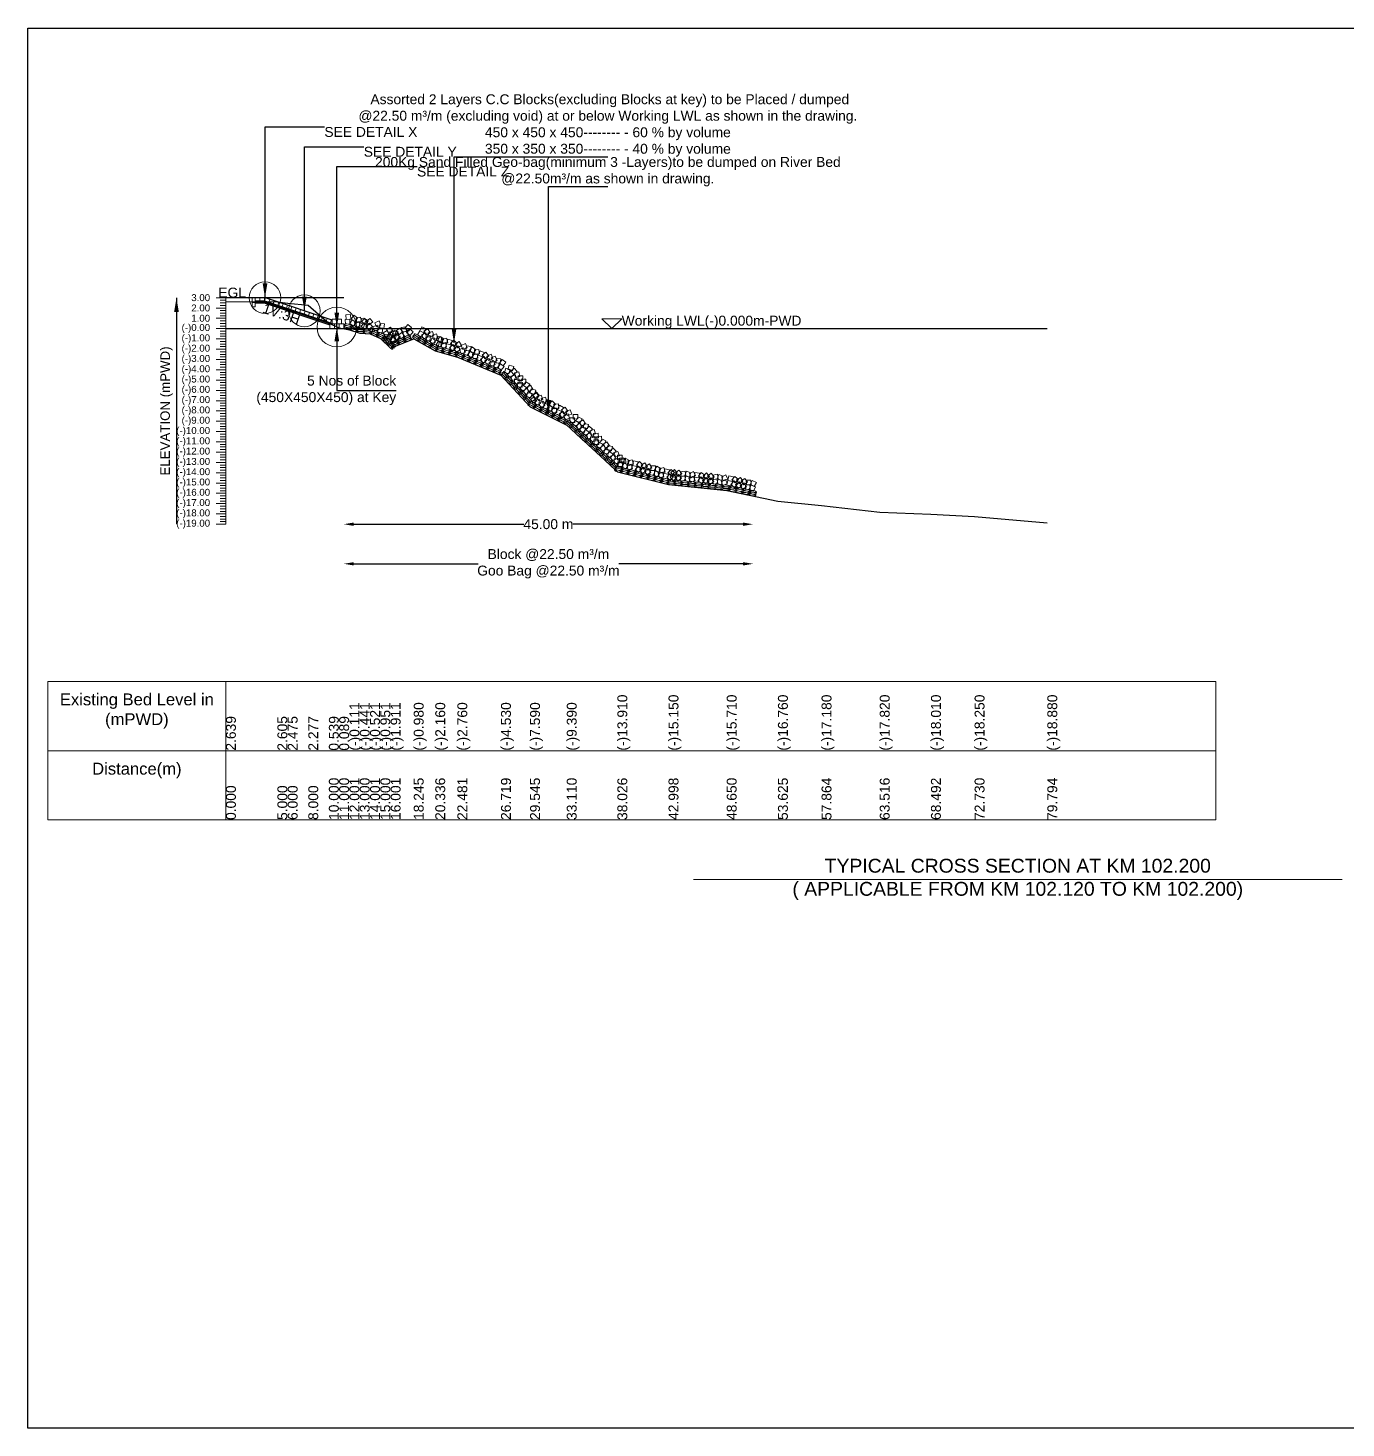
# Model space of a CAD drawing. Header units: inches. Extents: x 89000 to 845017, y -7071 to 0.
# Drawn here: x 760000 to 766658, y -7071 to 0 of the extents above; entities that cross this region are included whole.
import ezdxf

# ---------------------------------------------------------------- set-up
doc = ezdxf.new("R2010")
doc.units = ezdxf.units.IN
doc.header["$LTSCALE"] = 7
doc.header["$MEASUREMENT"] = 0
for name, color, linetype, lineweight in [('Cross section Data Border', 7, 'Continuous', 9), ('Cross Section Labels', 7, 'Continuous', 9), ('Existing_Bed_Level for Xsection', 7, 'Continuous', 25), ('Long Section Labels', 7, 'Continuous', 9)]:
    doc.layers.add(name, color=color, linetype=linetype, lineweight=lineweight)
doc.styles.get("Standard").update_dxf_attribs({"font": 'arial.ttf'})
doc.dimstyles.new('Appron Lebeling Style', dxfattribs={"dimtxt": 50, "dimasz": 50, "dimexe": 0.18, "dimexo": 0.0625, "dimgap": 0.09, "dimtad": 0, "dimtih": 1, "dimtoh": 1, "dimdec": 4, "dimzin": 0, "dimdsep": 46, "dimtxsty": 'Standard', "dimcen": 0.09, "dimse1": 1, "dimse2": 1, "dimadec": 0, "dimazin": 0, "dimtfac": 1, "dimtdec": 4, "dimtofl": 0, "dimtmove": 0, "dimatfit": 3, "dimfxl": 1, "dimtolj": 1, "dimtzin": 0, "dimarcsym": 0})
doc.dimstyles.get("Standard").update_dxf_attribs({"dimtxt": 0.18, "dimasz": 0.18, "dimexe": 0.18, "dimexo": 0.0625, "dimgap": 0.09, "dimtad": 0, "dimtih": 1, "dimtoh": 1, "dimdec": 4, "dimzin": 0, "dimdsep": 46, "dimtxsty": 'Standard', "dimcen": 0.09, "dimadec": 0, "dimazin": 0, "dimtfac": 1, "dimtdec": 4, "dimtofl": 0, "dimtmove": 0, "dimatfit": 3, "dimfxl": 1, "dimtolj": 1, "dimtzin": 0, "dimarcsym": 0})

# ---------------------------------------------------------------- blocks, each defined once
blk = doc.blocks.new('*D81')
at = {"layer": 'Cross Section Labels', "color": 0, "lineweight": -2, "transparency": 16777216}
for p, q in [((761645.2, -2506.2), (762505.3, -2506.2)), ((763612.6, -2506.2), (762752.5, -2506.2))]:
    blk.add_line(p, q, dxfattribs=at)
at = {"layer": 'Cross Section Labels', "color": 0, "transparency": 16777216}
for points in [[(761645.2, -2497.9), (761645.2, -2514.6), (761595.2, -2506.2)], [(763612.6, -2497.9), (763612.6, -2514.6), (763662.6, -2506.2)]]:
    blk.add_solid(points, dxfattribs=at)
at = {"layer": 'Defpoints', "color": 0, "transparency": 16777216}
for p in [(761595.2, -1518.2), (763662.6, -2363.2), (763662.6, -2506.2)]:
    blk.add_point(p, dxfattribs=at)
at = {"layer": 'Cross Section Labels', "color": 0, "transparency": 16777216, "insert": (762628.9, -2506.2), "char_height": 50, "attachment_point": 5}
blk.add_mtext('\\A1;45.00 m', dxfattribs=at)
blk = doc.blocks.new('*D82')
at = {"layer": 'Cross Section Labels', "color": 0, "lineweight": -2, "transparency": 16777216}
for p, q in [((761645.2, -2706.2), (762273.3, -2706.2)), ((763612.6, -2706.2), (762984.5, -2706.2))]:
    blk.add_line(p, q, dxfattribs=at)
at = {"layer": 'Cross Section Labels', "color": 0, "transparency": 16777216}
for points in [[(761645.2, -2697.9), (761645.2, -2714.6), (761595.2, -2706.2)], [(763612.6, -2697.9), (763612.6, -2714.6), (763662.6, -2706.2)]]:
    blk.add_solid(points, dxfattribs=at)
at = {"layer": 'Defpoints', "color": 0, "transparency": 16777216}
for p in [(761595.2, -1518.2), (763662.6, -2363.2), (763662.6, -2706.2)]:
    blk.add_point(p, dxfattribs=at)
at = {"layer": 'Cross Section Labels', "color": 0, "transparency": 16777216, "insert": (762628.9, -2706.2), "char_height": 50, "attachment_point": 5}
blk.add_mtext('\\A1;Block @22.50 m³/m ^JGoo Bag @22.50 m³/m ', dxfattribs=at)

msp = doc.modelspace()

# ---------------------------------------------------------------- linework, layer by layer
msp.add_lwpolyline([(760000, 0), (770000, 0), (770000, -7071), (760000, -7071)], close=True)
at = {"layer": 'Cross section Data Border'}
msp.add_lwpolyline([(760100, -3300), (766000.95399, -3300), (766000.95399, -4000), (760100, -4000)], close=True, dxfattribs=at)
for points in [[(761000, -3300), (761000, -4000)], [(760100, -3650), (766000.95399, -3650)]]:
    msp.add_lwpolyline(points, dxfattribs=at)
at = {"layer": 'Cross Section Labels'}
msp.add_lwpolyline([(762949.15452, -1518.24), (762999.15452, -1468.24), (762899.15452, -1468.24)], close=True, dxfattribs=at)
msp.add_lwpolyline([(763362, -4300), (765000, -4300), (766638, -4300)], dxfattribs=at)
for centre, radius in [((761197.35452, -1362.24), 80), ((761396.25452, -1428.54), 80), ((761560.05452, -1510.44), 100)]:
    msp.add_circle(centre, radius, dxfattribs=at)
at = {"layer": 'Existing_Bed_Level for Xsection'}
for points in [[(761595.15452, -1362.24), (761000, -1362.24)], [(761000, -1381.012), (761259.99184, -1382.78), (761312.01318, -1389.54), (761416.01758, -1399.836), (761520.02197, -1490.212), (761572.00502, -1513.612), (761624.02636, -1524.012), (761676.00941, -1541.172), (761728.03076, -1545.332), (761780.01381, -1567.692), (761832.03515, -1617.612), (761948.72575, -1569.2), (762057.44901, -1630.56), (762169.00146, -1661.76), (762389.38557, -1753.8), (762536.3455, -1912.92), (762721.71836, -2006.52), (762977.33083, -2241.56), (763235.88381, -2306.04), (763529.80373, -2335.16), (763788.52472, -2389.76), (764008.91242, -2411.6), (764302.81038, -2444.88), (764561.56028, -2454.76), (764781.94388, -2467.24), (765149.30507, -2500)], [(761536.65452, -1475.34), (761199.75614, -1363.04054), (761197.35452, -1362.24), (761194.82299, -1362.24), (761148.02299, -1362.24)], [(761148.02299, -1377.84), (761194.82299, -1377.84), (761536.65452, -1491.78384)], [(761148.02299, -1383.04), (761193.97914, -1383.04), (761529.37914, -1494.84)], [(761148.02299, -1388.24), (761193.1353, -1388.24), (761524.95452, -1498.84641)], [(761000, -1518.24), (765149.30507, -1518.24)]]:
    msp.add_lwpolyline(points, dxfattribs=at)
at = {"layer": 'Long Section Labels'}
for points in [[(761000, -1362.24), (760950, -1362.24)], [(761000, -1375.24), (760970, -1375.24)], [(761000, -1388.24), (760970, -1388.24)], [(761000, -1401.24), (760970, -1401.24)], [(761000, -2506.24), (761000, -2454.24), (761000, -2402.24), (761000, -2350.24), (761000, -2298.24), (761000, -2246.24), (761000, -2194.24), (761000, -2142.24), (761000, -2090.24), (761000, -2038.24), (761000, -1986.24), (761000, -1934.24), (761000, -1882.24), (761000, -1830.24), (761000, -1778.24), (761000, -1726.24), (761000, -1674.24), (761000, -1622.24), (761000, -1570.24), (761000, -1518.24), (761000, -1466.24), (761000, -1414.24), (761000, -1362.24)], [(761000, -1414.24), (760950, -1414.24)], [(761000, -1466.24), (760950, -1466.24)], [(761000, -1427.24), (760970, -1427.24)], [(761000, -1440.24), (760970, -1440.24)], [(761000, -1453.24), (760970, -1453.24)], [(761000, -1479.24), (760970, -1479.24)], [(761000, -1518.24), (760950, -1518.24)], [(761000, -1492.24), (760970, -1492.24)], [(761000, -1505.24), (760970, -1505.24)], [(761000, -1531.24), (760970, -1531.24)], [(761000, -1544.24), (760970, -1544.24)], [(761000, -1570.24), (760950, -1570.24)], [(761000, -1622.24), (760950, -1622.24)], [(761000, -1557.24), (760970, -1557.24)], [(761000, -1583.24), (760970, -1583.24)], [(761000, -1596.24), (760970, -1596.24)], [(761000, -1609.24), (760970, -1609.24)], [(761000, -1674.24), (760950, -1674.24)], [(761000, -1635.24), (760970, -1635.24)], [(761000, -1648.24), (760970, -1648.24)], [(761000, -1661.24), (760970, -1661.24)], [(761000, -1687.24), (760970, -1687.24)], [(761000, -1726.24), (760950, -1726.24)], [(761000, -1700.24), (760970, -1700.24)], [(761000, -1713.24), (760970, -1713.24)], [(761000, -1739.24), (760970, -1739.24)], [(761000, -1752.24), (760970, -1752.24)], [(761000, -1765.24), (760970, -1765.24)], [(761000, -1778.24), (760950, -1778.24)], [(761000, -1830.24), (760950, -1830.24)], [(761000, -1791.24), (760970, -1791.24)], [(761000, -1804.24), (760970, -1804.24)], [(761000, -1817.24), (760970, -1817.24)], [(761000, -1882.24), (760950, -1882.24)], [(761000, -1843.24), (760970, -1843.24)], [(761000, -1856.24), (760970, -1856.24)], [(761000, -1869.24), (760970, -1869.24)], [(761000, -1895.24), (760970, -1895.24)], [(761000, -1908.24), (760970, -1908.24)], [(761000, -1934.24), (760950, -1934.24)], [(761000, -1921.24), (760970, -1921.24)], [(761000, -1947.24), (760970, -1947.24)], [(761000, -1960.24), (760970, -1960.24)], [(761000, -1973.24), (760970, -1973.24)], [(761000, -1986.24), (760950, -1986.24)], [(761000, -2038.24), (760950, -2038.24)], [(761000, -1999.24), (760970, -1999.24)], [(761000, -2012.24), (760970, -2012.24)], [(761000, -2025.24), (760970, -2025.24)], [(761000, -2090.24), (760950, -2090.24)], [(761000, -2051.24), (760970, -2051.24)], [(761000, -2064.24), (760970, -2064.24)], [(761000, -2077.24), (760970, -2077.24)], [(761000, -2103.24), (760970, -2103.24)], [(761000, -2116.24), (760970, -2116.24)], [(761000, -2142.24), (760950, -2142.24)], [(761000, -2129.24), (760970, -2129.24)], [(761000, -2155.24), (760970, -2155.24)], [(761000, -2168.24), (760970, -2168.24)], [(761000, -2181.24), (760970, -2181.24)], [(761000, -2194.24), (760950, -2194.24)], [(761000, -2246.24), (760950, -2246.24)], [(761000, -2207.24), (760970, -2207.24)], [(761000, -2220.24), (760970, -2220.24)], [(761000, -2233.24), (760970, -2233.24)], [(761000, -2259.24), (760970, -2259.24)], [(761000, -2298.24), (760950, -2298.24)], [(761000, -2272.24), (760970, -2272.24)], [(761000, -2285.24), (760970, -2285.24)], [(761000, -2311.24), (760970, -2311.24)], [(761000, -2324.24), (760970, -2324.24)], [(761000, -2350.24), (760950, -2350.24)], [(761000, -2402.24), (760950, -2402.24)], [(761000, -2337.24), (760970, -2337.24)], [(761000, -2363.24), (760970, -2363.24)], [(761000, -2376.24), (760970, -2376.24)], [(761000, -2389.24), (760970, -2389.24)], [(761000, -2454.24), (760950, -2454.24)], [(761000, -2415.24), (760970, -2415.24)], [(761000, -2428.24), (760970, -2428.24)], [(761000, -2441.24), (760970, -2441.24)], [(761000, -2467.24), (760970, -2467.24)], [(761000, -2506.24), (760950, -2506.24)], [(761000, -2480.24), (760970, -2480.24)], [(761000, -2493.24), (760970, -2493.24)]]:
    msp.add_lwpolyline(points, dxfattribs=at)
for points in [[(761148.02299, -1362.24), (761132.42299, -1362.24), (761132.42299, -1385.64), (761148.02299, -1385.64)], [(761148.02299, -1385.64), (761132.42299, -1385.64), (761132.42299, -1409.04), (761148.02299, -1409.04)], [(761171.42299, -1362.24), (761148.02299, -1362.24), (761148.02299, -1377.84), (761171.42299, -1377.84)], [(761194.82299, -1362.24), (761171.42299, -1362.24), (761171.42299, -1377.84), (761194.82299, -1377.84)], [(761221.95533, -1370.44027), (761199.75614, -1363.04054), (761194.82299, -1377.84), (761217.02217, -1385.23973)], [(761244.15452, -1377.84), (761221.95533, -1370.44027), (761217.02217, -1385.23973), (761239.22136, -1392.63946)], [(761266.35371, -1385.23973), (761244.15452, -1377.84), (761239.22136, -1392.63946), (761261.42055, -1400.03919)], [(761288.5529, -1392.63946), (761266.35371, -1385.23973), (761261.42055, -1400.03919), (761283.61974, -1407.43892)], [(761310.75208, -1400.03919), (761288.5529, -1392.63946), (761283.61974, -1407.43892), (761305.81893, -1414.83865)], [(761332.95127, -1407.43892), (761310.75208, -1400.03919), (761305.81893, -1414.83865), (761328.01812, -1422.23838)], [(761355.15046, -1414.83865), (761332.95127, -1407.43892), (761328.01812, -1422.23838), (761350.21731, -1429.63811)], [(761377.34965, -1422.23838), (761355.15046, -1414.83865), (761350.21731, -1429.63811), (761372.4165, -1437.03784)], [(761399.54884, -1429.63811), (761377.34965, -1422.23838), (761372.4165, -1437.03784), (761394.61569, -1444.43757)], [(761421.74803, -1437.03784), (761399.54884, -1429.63811), (761394.61569, -1444.43757), (761416.81488, -1451.8373)], [(761443.94722, -1444.43757), (761421.74803, -1437.03784), (761416.81488, -1451.8373), (761439.01407, -1459.23703)], [(761466.14641, -1451.8373), (761443.94722, -1444.43757), (761439.01407, -1459.23703), (761461.21326, -1466.63676)], [(761488.3456, -1459.23703), (761466.14641, -1451.8373), (761461.21326, -1466.63676), (761483.41245, -1474.03649)], [(761510.54479, -1466.63676), (761488.3456, -1459.23703), (761483.41245, -1474.03649), (761505.61163, -1481.43622)], [(761532.74398, -1474.03649), (761510.54479, -1466.63676), (761505.61163, -1481.43622), (761527.81082, -1488.83595)], [(761560.05452, -1471.44), (761536.65452, -1471.44), (761536.65452, -1494.84), (761560.05452, -1494.84)], [(761583.45452, -1471.44), (761560.05452, -1471.44), (761560.05452, -1494.84), (761583.45452, -1494.84)], [(761625.03936, -1470.62347), (761601.68829, -1472.136), (761603.20083, -1495.48707), (761626.55189, -1493.97453)], [(761629.62667, -1447.67752), (761606.2756, -1449.19005), (761607.78814, -1472.54112), (761631.1392, -1471.02858)], [(761657.58024, -1486.13055), (761638.01785, -1473.29027), (761625.17756, -1492.85265), (761644.73995, -1505.69294)], [(761664.91543, -1463.90995), (761645.35304, -1451.06967), (761632.51275, -1470.63206), (761652.07514, -1483.47234)], [(761672.68446, -1482.99771), (761649.77042, -1487.74183), (761654.51454, -1510.65587), (761677.42858, -1505.91175)], [(761680.01965, -1460.77711), (761657.10561, -1465.52123), (761661.84973, -1488.43527), (761684.76377, -1483.69115)], [(761707.93318, -1474.49868), (761685.71258, -1467.16349), (761678.37739, -1489.38409), (761700.59799, -1496.71928)], [(761718.24003, -1478.42659), (761698.96421, -1465.15998), (761685.6976, -1484.4358), (761704.97342, -1497.7024)], [(761726.61987, -1466.80335), (761708.80123, -1481.97095), (761723.96883, -1499.78959), (761741.78747, -1484.62199)], [(761782.0289, -1501.4729), (761773.35849, -1479.7385), (761751.6241, -1488.40891), (761760.29451, -1510.14331)], [(761548.35452, -1494.84), (761524.95452, -1494.84), (761524.95452, -1518.24), (761548.35452, -1518.24)], [(761571.75452, -1494.84), (761548.35452, -1494.84), (761548.35452, -1518.24), (761571.75452, -1518.24)], [(761595.15452, -1494.84), (761571.75452, -1494.84), (761571.75452, -1518.24), (761595.15452, -1518.24)], [(761700.59799, -1496.71928), (761678.37739, -1489.38409), (761671.0422, -1511.60469), (761693.2628, -1518.93987)], [(761716.37475, -1501.75213), (761697.09893, -1488.48552), (761683.83232, -1507.76134), (761703.10814, -1521.02794)], [(761724.75459, -1490.12889), (761706.93595, -1505.29649), (761722.10356, -1523.11513), (761739.92219, -1507.94752)], [(761772.78271, -1522.96867), (761764.1123, -1501.23427), (761742.3779, -1509.90468), (761751.04831, -1531.63908)], [(761792.3361, -1515.78581), (761769.17902, -1512.42284), (761765.81604, -1535.57992), (761788.97312, -1538.94289)], [(761801.58229, -1494.29005), (761778.42521, -1490.92707), (761775.06224, -1514.08415), (761798.21932, -1517.44713)], [(761826.82862, -1548.18281), (761814.71748, -1528.16081), (761794.69548, -1540.27195), (761806.80662, -1560.29395)], [(761825.26948, -1549.05951), (761802.06613, -1546.03218), (761799.03881, -1569.23553), (761822.24215, -1572.26286)], [(761843.0304, -1531.29903), (761830.91926, -1511.27703), (761810.89727, -1523.38817), (761823.00841, -1543.41016)], [(761841.80694, -1551.87093), (761819.08761, -1546.26807), (761813.48474, -1568.98739), (761836.20407, -1574.59026)], [(761827.43333, -1534.89479), (761818.48213, -1556.51506), (761840.1024, -1565.46626), (761849.0536, -1543.84599)], [(761858.00872, -1534.98715), (761835.28939, -1529.38428), (761829.68652, -1552.10361), (761852.40585, -1557.70648)], [(761870.66227, -1534.86683), (761849.03488, -1525.93285), (761840.1009, -1547.56024), (761861.72829, -1556.49422)], [(761877.27419, -1559.40616), (761860.39041, -1543.20438), (761844.18862, -1560.08816), (761861.07241, -1576.28995)], [(761879.62927, -1556.48055), (761858.00188, -1547.54658), (761849.0679, -1569.17397), (761870.69529, -1578.10795)], [(761879.14249, -1515.84015), (761860.58892, -1530.09937), (761874.84814, -1548.65293), (761893.4017, -1534.39372)], [(761888.10948, -1537.45388), (761869.55591, -1551.71309), (761883.81513, -1570.26666), (761902.3687, -1556.00744)], [(761908.67701, -1510.14883), (761885.47831, -1513.21158), (761888.54106, -1536.41028), (761911.73976, -1533.34753)], [(761917.644, -1531.76255), (761894.4453, -1534.8253), (761897.50806, -1558.024), (761920.70675, -1554.96125)], [(761918.0636, -1497.90774), (761903.81794, -1516.47172), (761922.38192, -1530.71738), (761936.62758, -1512.1534)], [(761927.03059, -1519.52147), (761912.78494, -1538.08545), (761931.34891, -1552.3311), (761945.59457, -1533.76713)], [(761999.21867, -1540.37524), (761978.8401, -1528.87422), (761967.33907, -1549.25279), (761987.71764, -1560.75382)], [(762010.7197, -1519.99667), (761990.34112, -1508.49564), (761978.8401, -1528.87422), (761999.21867, -1540.37524)], [(762019.68357, -1560.43126), (762007.77366, -1540.28892), (761987.63132, -1552.19883), (761999.54123, -1572.34117)], [(762031.1846, -1540.05269), (762019.27469, -1519.91034), (761999.13235, -1531.82026), (762011.04226, -1551.9626)], [(762032.17421, -1553.40949), (762009.62943, -1559.67788), (762015.89783, -1582.22266), (762038.44261, -1575.95427)], [(762043.67524, -1533.03091), (762021.13046, -1539.29931), (762027.39886, -1561.84409), (762049.94364, -1555.57569)], [(762070.32869, -1567.06525), (762064.04234, -1544.52546), (762041.50256, -1550.81181), (762047.78891, -1573.35159)], [(761834.23647, -1570.67323), (761811.03312, -1567.64591), (761808.0058, -1590.84925), (761831.20914, -1593.87658)], [(761836.40032, -1556.50852), (761827.44912, -1578.12879), (761849.06939, -1587.07999), (761858.02059, -1565.45972)], [(761861.07241, -1576.28995), (761844.18862, -1560.08816), (761827.98684, -1576.97195), (761844.87062, -1593.17373)], [(762058.82766, -1587.44382), (762052.54131, -1564.90404), (762030.00153, -1571.19039), (762036.28788, -1593.73017)], [(762079.03931, -1582.40222), (762056.37726, -1576.57199), (762050.54703, -1599.23404), (762073.20908, -1605.06427)], [(762093.65636, -1592.41239), (762073.52274, -1580.48774), (762061.59809, -1600.62136), (762081.73171, -1612.54601)], [(762090.54034, -1562.02365), (762067.87829, -1556.19342), (762062.04806, -1578.85547), (762084.71011, -1584.6857)], [(762099.95921, -1569.87721), (762079.82558, -1557.95256), (762067.90093, -1578.08618), (762088.03455, -1590.01083)], [(762108.60007, -1588.58645), (762085.92914, -1594.38205), (762091.72473, -1617.05298), (762114.39566, -1611.25738)], [(762114.90292, -1566.05128), (762092.23198, -1571.84687), (762098.02758, -1594.5178), (762120.69851, -1588.72221)], [(762137.11659, -1601.00639), (762114.58141, -1594.70355), (762108.27857, -1617.23872), (762130.81375, -1623.54157)], [(762143.41943, -1578.47121), (762120.88426, -1572.16837), (762114.58141, -1594.70355), (762137.11659, -1601.00639)], [(762161.77817, -1615.59619), (762145.40355, -1598.87998), (762128.68734, -1615.25461), (762145.06196, -1631.97082)], [(762168.08102, -1593.06101), (762151.70639, -1576.34481), (762134.99018, -1592.71943), (762151.36481, -1609.43564)], [(762172.23106, -1605.79524), (762151.83493, -1617.26512), (762163.30481, -1637.66124), (762183.70093, -1626.19137)], [(762178.5339, -1583.26007), (762158.13777, -1594.72994), (762169.60765, -1615.12607), (762190.00378, -1603.65619)], [(762209.54793, -1637.26723), (762200.64761, -1615.62596), (762179.00635, -1624.52629), (762187.90667, -1646.16755)], [(762218.56574, -1615.67465), (762209.66541, -1594.03339), (762188.02415, -1602.93371), (762196.92447, -1624.57498)], [(762238.04189, -1608.28492), (762214.85046, -1605.16762), (762211.73315, -1628.35905), (762234.92458, -1631.47635)], [(762262.89149, -1625.23121), (762244.37151, -1610.92839), (762230.0687, -1629.44837), (762248.58867, -1643.75118)], [(762278.19149, -1623.26602), (762254.98109, -1626.23876), (762257.95383, -1649.44916), (762281.16424, -1646.47642)], [(762229.02408, -1629.8775), (762205.83265, -1626.76019), (762202.71535, -1649.95162), (762225.90678, -1653.06893)], [(762253.87368, -1646.82378), (762235.35371, -1632.52097), (762221.05089, -1651.04094), (762239.57087, -1665.34376)], [(762269.17369, -1644.85859), (762245.96329, -1647.83134), (762248.93603, -1671.04174), (762272.14643, -1668.06899)], [(762295.95262, -1660.68058), (762274.36005, -1651.66278), (762265.34225, -1673.25535), (762286.93482, -1682.27316)], [(762304.97043, -1639.08801), (762283.37785, -1630.07021), (762274.36005, -1651.66278), (762295.95262, -1660.68058)], [(762318.6397, -1678.18351), (762304.43775, -1659.58608), (762285.84032, -1673.78803), (762300.04227, -1692.38546)], [(762327.65751, -1656.59094), (762313.45555, -1637.9935), (762294.85812, -1652.19546), (762309.06007, -1670.79289)], [(762330.21521, -1669.73786), (762308.56687, -1678.62095), (762317.44995, -1700.26929), (762339.0983, -1691.3862)], [(762339.23301, -1648.14528), (762317.58467, -1657.02837), (762326.46776, -1678.67671), (762348.1161, -1669.79363)], [(762360.69595, -1700.39185), (762351.79563, -1678.75058), (762330.15436, -1687.65091), (762339.05469, -1709.29217)], [(762369.71375, -1678.79927), (762360.81343, -1657.15801), (762339.17217, -1666.05833), (762348.07249, -1687.6996)], [(762380.1721, -1693.00212), (762356.98067, -1689.88481), (762353.86336, -1713.07624), (762377.05479, -1716.19355)], [(762389.1899, -1671.40954), (762365.99847, -1668.29224), (762362.88116, -1691.48367), (762386.07259, -1694.60097)], [(762405.0217, -1709.9484), (762386.50172, -1695.64559), (762372.19891, -1714.16556), (762390.71888, -1728.46838)], [(762414.0395, -1688.35583), (762395.51952, -1674.05301), (762381.21671, -1692.57299), (762399.73669, -1706.8758)], [(762436.59048, -1725.02641), (762414.25021, -1718.06418), (762407.28798, -1740.40445), (762429.62825, -1747.36668)], [(762454.3489, -1750.56237), (762438.47249, -1733.37227), (762421.28239, -1749.24869), (762437.15881, -1766.43878)], [(762453.78057, -1709.15), (762431.44031, -1702.18777), (762424.47808, -1724.52803), (762446.81834, -1731.49026)], [(762471.539, -1734.68595), (762455.66258, -1717.49585), (762438.47249, -1733.37227), (762454.3489, -1750.56237)], [(762467.68715, -1775.92271), (762462.51915, -1753.10054), (762439.69698, -1758.26853), (762444.86497, -1781.09071)], [(762484.87725, -1760.0463), (762479.70925, -1737.22412), (762456.88707, -1742.39212), (762462.05507, -1765.21429)], [(762498.91828, -1757.18782), (762475.5371, -1756.2496), (762474.59887, -1779.63078), (762497.98006, -1780.56901)], [(762481.72818, -1773.06424), (762458.347, -1772.12602), (762457.40878, -1795.5072), (762480.78996, -1796.44542)], [(762496.67606, -1813.62658), (762497.59566, -1790.24465), (762474.21374, -1789.32505), (762473.29413, -1812.70698)], [(762517.46048, -1815.01801), (762497.67341, -1802.52674), (762485.18214, -1822.31381), (762504.96921, -1834.80508)], [(762513.86615, -1797.75016), (762514.78576, -1774.36824), (762491.40383, -1773.44864), (762490.48423, -1796.83056)], [(762532.99664, -1840.77276), (762522.11448, -1820.0571), (762501.39882, -1830.93926), (762512.28098, -1851.65492)], [(762534.65058, -1799.14159), (762514.86351, -1786.65032), (762502.37224, -1806.4374), (762522.15931, -1818.92867)], [(762547.72539, -1845.35709), (762525.38513, -1838.39486), (762518.4229, -1860.73512), (762540.76316, -1867.69735)], [(762550.18674, -1824.89634), (762539.30457, -1804.18068), (762518.58891, -1815.06284), (762529.47108, -1835.7785)], [(762564.91549, -1829.48067), (762542.57522, -1822.51844), (762535.61299, -1844.8587), (762557.95326, -1851.82093)], [(762582.67391, -1855.01662), (762566.7975, -1837.82653), (762549.6074, -1853.70294), (762565.48382, -1870.89304)], [(762565.48382, -1870.89304), (762549.6074, -1853.70294), (762532.41731, -1869.57936), (762548.29372, -1886.76946)], [(762570.30355, -1882.44238), (762557.47561, -1862.8719), (762537.90513, -1875.69984), (762550.73307, -1895.27033)], [(762580.85063, -1861.55413), (762568.02268, -1841.98364), (762548.4522, -1854.81159), (762561.28014, -1874.38207)], [(762582.45638, -1874.85093), (762560.22534, -1882.1544), (762567.52881, -1904.38544), (762589.75985, -1897.08197)], [(762593.00345, -1853.96267), (762570.77241, -1861.26614), (762578.07588, -1883.49719), (762600.30693, -1876.19372)], [(762610.65405, -1907.61728), (762603.33288, -1885.39206), (762581.10766, -1892.71323), (762588.42883, -1914.93845)], [(762621.20112, -1886.72903), (762613.87995, -1864.5038), (762591.65473, -1871.82498), (762598.9759, -1894.0502)], [(762630.61114, -1901.64711), (762607.70389, -1896.8703), (762602.92708, -1919.77755), (762625.83433, -1924.55436)], [(762641.15821, -1880.75886), (762618.25097, -1875.98204), (762613.47415, -1898.88929), (762636.3814, -1903.6661)], [(762654.1779, -1920.33634), (762636.7343, -1904.73887), (762621.13684, -1922.18246), (762638.58043, -1937.77993)], [(762664.72497, -1899.44808), (762647.28138, -1883.85061), (762631.68391, -1901.29421), (762649.1275, -1916.89168)], [(762680.12668, -1898.58812), (762656.7626, -1899.88423), (762658.05871, -1923.24831), (762681.42279, -1921.9522)], [(762705.69862, -1916.2947), (762684.81036, -1905.74762), (762674.26329, -1926.63588), (762695.15155, -1937.18295)], [(762669.57961, -1919.47638), (762646.21553, -1920.77249), (762647.51164, -1944.13657), (762670.87572, -1942.84046)], [(762695.15155, -1937.18295), (762674.26329, -1926.63588), (762663.71622, -1947.52414), (762684.60447, -1958.07121)], [(762716.52135, -1956.27189), (762703.69341, -1936.7014), (762684.12292, -1949.52935), (762696.95087, -1969.09983)], [(762727.06842, -1935.38363), (762714.24048, -1915.81315), (762694.67, -1928.64109), (762707.49794, -1948.21157)], [(762728.67418, -1948.68043), (762706.44314, -1955.9839), (762713.74661, -1978.21495), (762735.97765, -1970.91148)], [(762739.22125, -1927.79217), (762716.99021, -1935.09565), (762724.29368, -1957.32669), (762746.52472, -1950.02322)], [(762762.37279, -1991.97178), (762761.38321, -1968.59271), (762738.00415, -1969.58229), (762738.99373, -1992.96136)], [(762778.21141, -1974.74685), (762777.22183, -1951.36778), (762753.84276, -1952.35736), (762754.83234, -1975.73643)], [(762799.04009, -1974.43928), (762778.30057, -1963.60265), (762767.46395, -1984.34216), (762788.20346, -1995.17879)], [(762816.62409, -1998.84177), (762804.08939, -1979.08219), (762784.3298, -1991.6169), (762796.86451, -2011.37648)], [(762783.20147, -1991.66421), (762762.46196, -1980.82758), (762751.62533, -2001.56709), (762772.36484, -2012.40372)], [(762800.78548, -2016.06671), (762788.25077, -1996.30712), (762768.49119, -2008.84183), (762781.02589, -2028.60141)], [(762815.83893, -2019.43507), (762793.00545, -2014.31722), (762787.8876, -2037.15069), (762810.72107, -2042.26855)], [(762835.61997, -2043.43834), (762818.39504, -2027.59973), (762802.55642, -2044.82466), (762819.78135, -2060.66327)], [(762831.67754, -2002.21014), (762808.84407, -1997.09229), (762803.72622, -2019.92576), (762826.55969, -2025.04362)], [(762851.45858, -2026.21341), (762834.23365, -2010.37479), (762818.39504, -2027.59973), (762835.61997, -2043.43834)], [(762850.98123, -2067.62693), (762843.96994, -2045.30201), (762821.64502, -2052.3133), (762828.65631, -2074.63822)], [(762866.81984, -2050.402), (762859.80855, -2028.07708), (762837.48364, -2035.08837), (762844.49493, -2057.41329)], [(762880.58111, -2046.40839), (762857.20127, -2047.37936), (762858.17223, -2070.7592), (762881.55208, -2069.78824)], [(762864.7425, -2063.63333), (762841.36265, -2064.60429), (762842.33361, -2087.98414), (762865.71346, -2087.01317)], [(762882.94731, -2102.84209), (762881.95773, -2079.46302), (762858.57866, -2080.4526), (762859.56824, -2103.83167)], [(762903.77599, -2102.53452), (762883.03647, -2091.69789), (762872.19985, -2112.43741), (762892.93936, -2123.27403)], [(762898.78593, -2085.61716), (762897.79634, -2062.23809), (762874.41728, -2063.22767), (762875.40686, -2086.60674)], [(762919.6146, -2085.30959), (762898.87509, -2074.47296), (762888.03846, -2095.21248), (762908.77798, -2106.0491)], [(762921.35999, -2126.93702), (762908.82529, -2107.17743), (762889.0657, -2119.71214), (762901.60041, -2139.47172)], [(762937.19861, -2109.71209), (762924.6639, -2089.9525), (762904.90432, -2102.48721), (762917.43903, -2122.24679)], [(762952.25206, -2113.08045), (762929.41858, -2107.9626), (762924.30073, -2130.79608), (762947.13421, -2135.91393)], [(762972.0331, -2137.08372), (762954.80817, -2121.24511), (762938.96955, -2138.47004), (762956.19448, -2154.30865)], [(762936.41344, -2130.30538), (762913.57997, -2125.18753), (762908.46212, -2148.02101), (762931.29559, -2153.13886)], [(762956.19448, -2154.30865), (762938.96955, -2138.47004), (762923.13094, -2155.69497), (762940.35587, -2171.53358)], [(762971.55574, -2178.49724), (762964.54445, -2156.17232), (762942.21954, -2163.18361), (762949.23083, -2185.50853)], [(762987.39436, -2161.27231), (762980.38307, -2138.94739), (762958.05816, -2145.95868), (762965.06944, -2168.2836)], [(762985.31701, -2174.50364), (762961.93717, -2175.4746), (762962.90813, -2198.85445), (762986.28798, -2197.88348)], [(763001.15563, -2157.27871), (762977.77578, -2158.24967), (762978.74675, -2181.62952), (763002.12659, -2180.65855)], [(763003.52183, -2213.7124), (763002.53225, -2190.33333), (762979.15318, -2191.32292), (762980.14276, -2214.70198)], [(763010.80135, -2171.62973), (762987.40497, -2172.04149), (762987.81673, -2195.43786), (763011.2131, -2195.0261)], [(763019.36044, -2196.48747), (763018.37086, -2173.1084), (762994.9918, -2174.09798), (762995.98138, -2197.47705)], [(763037.92013, -2184.63936), (763017.45695, -2173.28955), (763006.10714, -2193.75274), (763026.57033, -2205.10254)], [(763052.74952, -2180.39184), (763030.25178, -2186.82702), (763036.68695, -2209.32476), (763059.1847, -2202.88959)], [(763081.60627, -2191.99938), (763058.90166, -2186.33713), (763053.23941, -2209.04173), (763075.94401, -2214.70398)], [(763106.67106, -2205.88507), (763089.82969, -2189.63919), (763073.58382, -2206.48056), (763090.42518, -2222.72643)], [(763005.13909, -2194.33433), (762981.74271, -2194.74609), (762982.15447, -2218.14246), (763005.55085, -2217.7307)], [(763032.25788, -2207.34396), (763011.79469, -2195.99415), (763000.44489, -2216.45734), (763020.90807, -2227.80714)], [(763047.08727, -2203.09644), (763024.58952, -2209.53162), (763031.0247, -2232.02936), (763053.52244, -2225.59419)], [(763075.94401, -2214.70398), (763053.23941, -2209.04173), (763047.57716, -2231.74633), (763070.28176, -2237.40858)], [(763101.0088, -2228.58967), (763084.16744, -2212.34379), (763067.92157, -2229.18516), (763084.76293, -2245.43103)], [(763111.18, -2218.49668), (763091.1168, -2230.53945), (763103.15957, -2250.60265), (763123.22277, -2238.55987)], [(763116.84225, -2195.79208), (763096.77906, -2207.83485), (763108.82183, -2227.89805), (763128.88502, -2215.85527)], [(763145.93056, -2244.20934), (763133.87181, -2224.15575), (763113.81822, -2236.21449), (763125.87696, -2256.26809)], [(763151.59281, -2221.50474), (763139.53406, -2201.45115), (763119.48047, -2213.50989), (763131.53921, -2233.56349)], [(763164.07129, -2233.9701), (763140.67492, -2234.38186), (763141.08668, -2257.77824), (763164.48305, -2257.36648)], [(763169.73355, -2211.2655), (763146.33717, -2211.67726), (763146.74893, -2235.07364), (763170.14531, -2234.66188)], [(763191.19008, -2246.97974), (763170.7269, -2235.62993), (763159.37709, -2256.09312), (763179.84028, -2267.44292)], [(763196.85234, -2224.27514), (763176.38915, -2212.92533), (763165.03935, -2233.38852), (763185.50253, -2244.73832)], [(763206.01947, -2242.73222), (763183.52173, -2249.1674), (763189.9569, -2271.66514), (763212.45465, -2265.22997)], [(763211.68173, -2220.02762), (763189.18398, -2226.46279), (763195.61916, -2248.96054), (763218.1169, -2242.52536)], [(763234.87621, -2254.33976), (763212.17161, -2248.67751), (763206.50936, -2271.38211), (763229.21396, -2277.04436)], [(763240.53847, -2231.63516), (763217.83387, -2225.97291), (763212.17161, -2248.67751), (763234.87621, -2254.33976)], [(763259.94101, -2268.22544), (763243.09964, -2251.97957), (763226.85377, -2268.82093), (763243.69513, -2285.06681)], [(763265.60326, -2245.52084), (763248.7619, -2229.27497), (763232.51602, -2246.11633), (763249.35739, -2262.36221)], [(763262.79668, -2253.67195), (763244.69376, -2268.4991), (763259.52091, -2286.60202), (763277.62383, -2271.77487)], [(763265.10373, -2230.38596), (763247.00081, -2245.21311), (763261.82796, -2263.31603), (763279.93088, -2248.48888)], [(763300.91112, -2274.06881), (763286.06956, -2255.97771), (763267.97846, -2270.81926), (763282.82001, -2288.91037)], [(763303.21817, -2250.78282), (763288.37661, -2232.69171), (763270.28551, -2247.53327), (763285.12706, -2265.62438)], [(763317.3737, -2261.30512), (763294.28481, -2265.10817), (763298.08786, -2288.19706), (763321.17675, -2284.39401)], [(763319.68075, -2238.01912), (763296.59186, -2241.82218), (763300.39491, -2264.91106), (763323.4838, -2261.10801)], [(763346.09351, -2270.2411), (763324.19973, -2261.98141), (763315.94004, -2283.87518), (763337.83382, -2292.13487)], [(763348.40056, -2246.9551), (763326.50678, -2238.69541), (763318.24709, -2260.58919), (763340.14087, -2268.84888)], [(763362.45647, -2240.60028), (763341.13091, -2250.23255), (763350.76317, -2271.55811), (763372.08873, -2261.92584)], [(763392.69234, -2247.89678), (763369.40634, -2245.58972), (763367.09929, -2268.87572), (763390.38529, -2271.18277)], [(763419.50705, -2257.99763), (763400.48615, -2244.36806), (763386.85657, -2263.38896), (763405.87747, -2277.01854)], [(763428.10569, -2246.53532), (763410.00277, -2261.36246), (763424.82992, -2279.46538), (763442.93284, -2264.63824)], [(763466.22013, -2266.93217), (763451.37857, -2248.84107), (763433.28746, -2263.68262), (763448.12902, -2281.77373)], [(763482.68271, -2254.16848), (763459.59382, -2257.97153), (763463.39687, -2281.06042), (763486.48576, -2277.25737)], [(763511.40252, -2263.10446), (763489.50874, -2254.84477), (763481.24905, -2276.73854), (763503.14283, -2284.99823)], [(763525.45843, -2256.74964), (763504.13287, -2266.3819), (763513.76513, -2287.70746), (763535.09069, -2278.0752)], [(763563.2926, -2267.29248), (763540.3969, -2262.46062), (763535.56503, -2285.35632), (763558.46073, -2290.18818)], [(763360.14942, -2263.88628), (763338.82386, -2273.51854), (763348.45612, -2294.8441), (763369.78168, -2285.21184)], [(763390.38529, -2271.18277), (763367.09929, -2268.87572), (763364.79224, -2292.16171), (763388.07824, -2294.46876)], [(763417.2, -2281.28363), (763398.1791, -2267.65405), (763384.54952, -2286.67496), (763403.57042, -2300.30453)], [(763425.79864, -2269.82131), (763407.69572, -2284.64846), (763422.52287, -2302.75138), (763440.62579, -2287.92423)], [(763463.91308, -2290.21817), (763449.07152, -2272.12706), (763430.98041, -2286.96862), (763445.82197, -2305.05973)], [(763480.37566, -2277.45447), (763457.28677, -2281.25752), (763461.08982, -2304.34641), (763484.17871, -2300.54336)], [(763509.09547, -2286.39045), (763487.20169, -2278.13076), (763478.942, -2300.02454), (763500.83578, -2308.28423)], [(763523.15138, -2280.03563), (763501.82582, -2289.6679), (763511.45808, -2310.99346), (763532.78364, -2301.36119)], [(763558.46073, -2290.18818), (763535.56503, -2285.35632), (763530.73316, -2308.25202), (763553.62886, -2313.08388)], [(763584.01446, -2303.1521), (763566.59278, -2287.53016), (763550.97084, -2304.95184), (763568.39252, -2320.57378)], [(763588.84632, -2280.2564), (763571.42464, -2264.63446), (763555.8027, -2282.05614), (763573.22438, -2297.67808)], [(763593.81144, -2292.69549), (763574.2, -2305.46074), (763586.96525, -2325.07218), (763606.57669, -2312.30692)], [(763598.6433, -2269.79979), (763579.03187, -2282.56504), (763591.79712, -2302.17648), (763611.40855, -2289.41122)], [(763629.47511, -2317.1259), (763616.69424, -2297.52464), (763597.09298, -2310.3055), (763609.87385, -2329.90676)], [(763634.30698, -2294.2302), (763621.52611, -2274.62894), (763601.92485, -2287.4098), (763614.70571, -2307.01106)], [(763647.23103, -2306.23298), (763623.86516, -2307.49628), (763625.12846, -2330.86216), (763648.49434, -2329.59885)], [(763652.0629, -2283.33728), (763628.69702, -2284.60058), (763629.96033, -2307.96646), (763653.3262, -2306.70315)], [(763674.80549, -2318.24664), (763653.94265, -2307.64938), (763643.3454, -2328.51223), (763664.20824, -2339.10948)], [(763679.63736, -2295.35094), (763658.77452, -2284.75368), (763648.17726, -2305.61653), (763669.04011, -2316.21378)]]:
    msp.add_lwpolyline(points, close=True, dxfattribs=at)
for centre, major_axis in [((761612.99081, -1517.29833), (16.9698, -3.39257)), ((761614.7238, -1508.62986), (16.9698, -3.39257)), ((761616.45678, -1499.96139), (16.9698, -3.39257)), ((761646.75283, -1526.85958), (16.43337, -5.42478)), ((761649.5239, -1518.46513), (16.43337, -5.42478)), ((761652.29497, -1510.07068), (16.43337, -5.42478)), ((761678.69698, -1536.95281), (17.25053, -1.37948)), ((761679.40164, -1528.14094), (17.25053, -1.37948)), ((761680.1063, -1519.32907), (17.25053, -1.37948)), ((761713.19804, -1539.71176), (17.25053, -1.37948)), ((761713.9027, -1530.89989), (17.25053, -1.37948)), ((761714.60736, -1522.08802), (17.25053, -1.37948)), ((761747.57803, -1548.92852), (15.89731, -6.83807)), ((761751.07104, -1540.80789), (15.89731, -6.83807)), ((761754.56405, -1532.68727), (15.89731, -6.83807)), ((761779.37266, -1562.60466), (15.89731, -6.83807)), ((761782.86566, -1554.48404), (15.89731, -6.83807)), ((761786.35867, -1546.36342), (15.89731, -6.83807)), ((761914.41611, -1559.50774), (15.98455, 6.63159)), ((761961.02107, -1560.9131), (15.07109, -8.50565)), ((761965.36591, -1553.21453), (15.07109, -8.50565)), ((761806.17176, -1586.66746), (12.4865, -11.98212)), ((761812.29244, -1580.28914), (12.4865, -11.98212)), ((761818.41311, -1573.91082), (12.4865, -11.98212)), ((761831.14476, -1610.6317), (12.4865, -11.98212)), ((761837.26543, -1604.25338), (12.4865, -11.98212)), ((761843.38611, -1597.87506), (12.4865, -11.98212)), ((761850.47791, -1586.0341), (15.98455, 6.63159)), ((761853.86544, -1594.19928), (15.98455, 6.63159)), ((761857.25297, -1602.36447), (15.98455, 6.63159)), ((761882.44701, -1572.77092), (15.98455, 6.63159)), ((761885.83454, -1580.93611), (15.98455, 6.63159)), ((761889.22207, -1589.10129), (15.98455, 6.63159)), ((761917.80364, -1567.67293), (15.98455, 6.63159)), ((761921.19117, -1575.83811), (15.98455, 6.63159)), ((761956.67624, -1568.61168), (15.07109, -8.50565)), ((761986.81842, -1585.62298), (15.07109, -8.50565)), ((761991.16325, -1577.9244), (15.07109, -8.50565)), ((761995.50809, -1570.22583), (15.07109, -8.50565)), ((762016.9606, -1602.63428), (15.07109, -8.50565)), ((762021.30543, -1594.9357), (15.07109, -8.50565)), ((762025.65026, -1587.23713), (15.07109, -8.50565)), ((762047.10277, -1619.64558), (15.07109, -8.50565)), ((762051.44761, -1611.947), (15.07109, -8.50565)), ((762055.79244, -1604.24843), (15.07109, -8.50565)), ((762078.12811, -1631.75409), (16.66601, -4.6613)), ((762080.50919, -1623.2408), (16.66601, -4.6613)), ((762082.89026, -1614.72752), (16.66601, -4.6613)), ((762113.84122, -1632.56341), (16.66601, -4.6613)), ((762116.22229, -1624.05012), (16.66601, -4.6613)), ((762111.46014, -1641.0767), (16.66601, -4.6613)), ((762144.79217, -1650.3993), (16.66601, -4.6613)), ((762147.17325, -1641.88601), (16.66601, -4.6613)), ((762149.55432, -1633.37273), (16.66601, -4.6613)), ((762178.30524, -1660.8556), (15.96891, -6.66917)), ((762181.71196, -1652.69841), (15.96891, -6.66917)), ((762185.11869, -1644.54121), (15.96891, -6.66917)), ((762210.24305, -1674.19393), (15.96891, -6.66917)), ((762213.64978, -1666.03674), (15.96891, -6.66917)), ((762217.05651, -1657.87954), (15.96891, -6.66917)), ((762242.18087, -1687.53227), (15.96891, -6.66917)), ((762245.5876, -1679.37507), (15.96891, -6.66917)), ((762248.99432, -1671.21788), (15.96891, -6.66917)), ((762274.11869, -1700.8706), (15.96891, -6.66917)), ((762277.52541, -1692.7134), (15.96891, -6.66917)), ((762280.93214, -1684.55621), (15.96891, -6.66917)), ((762312.86995, -1697.89454), (15.96891, -6.66917)), ((762306.0565, -1714.20893), (15.96891, -6.66917)), ((762309.46323, -1706.05174), (15.96891, -6.66917)), ((762337.99432, -1727.54726), (15.96891, -6.66917)), ((762341.40104, -1719.39007), (15.96891, -6.66917)), ((762344.80777, -1711.23287), (15.96891, -6.66917)), ((762369.93213, -1740.88559), (15.96891, -6.66917)), ((762373.33886, -1732.7284), (15.96891, -6.66917)), ((762376.74558, -1724.57121), (15.96891, -6.66917)), ((762400.55957, -1759.38401), (11.74149, -12.71303)), ((762407.0536, -1753.38626), (11.74149, -12.71303)), ((762413.54764, -1747.3885), (11.74149, -12.71303)), ((762430.53659, -1778.81232), (11.74149, -12.71303)), ((762437.03062, -1772.81456), (11.74149, -12.71303)), ((762424.04255, -1784.81007), (11.74149, -12.71303)), ((762447.52553, -1810.23614), (11.74149, -12.71303)), ((762454.01957, -1804.23838), (11.74149, -12.71303)), ((762460.51361, -1798.24062), (11.74149, -12.71303)), ((762471.00852, -1835.6622), (11.74149, -12.71303)), ((762477.50255, -1829.66444), (11.74149, -12.71303)), ((762483.99659, -1823.66669), (11.74149, -12.71303)), ((762507.47957, -1849.09275), (11.74149, -12.71303)), ((762494.4915, -1861.08826), (11.74149, -12.71303)), ((762500.98554, -1855.0905), (11.74149, -12.71303)), ((762517.97449, -1886.51432), (11.74149, -12.71303)), ((762524.46852, -1880.51657), (11.74149, -12.71303)), ((762530.96256, -1874.51881), (11.74149, -12.71303)), ((762540.7914, -1910.21337), (15.44803, -7.80015)), ((762544.77585, -1902.32225), (15.44803, -7.80015)), ((762548.7603, -1894.43113), (15.44803, -7.80015)), ((762575.6719, -1917.92254), (15.44803, -7.80015)), ((762579.65635, -1910.03142), (15.44803, -7.80015)), ((762571.68745, -1925.81366), (15.44803, -7.80015)), ((762602.58351, -1941.41395), (15.44803, -7.80015)), ((762606.56796, -1933.52283), (15.44803, -7.80015)), ((762610.5524, -1925.63171), (15.44803, -7.80015)), ((762633.47956, -1957.01424), (15.44803, -7.80015)), ((762637.46401, -1949.12313), (15.44803, -7.80015)), ((762641.44846, -1941.23201), (15.44803, -7.80015)), ((762664.37561, -1972.61454), (15.44803, -7.80015)), ((762668.36006, -1964.72342), (15.44803, -7.80015)), ((762672.34451, -1956.8323), (15.44803, -7.80015)), ((762695.27166, -1988.21483), (15.44803, -7.80015)), ((762699.25611, -1980.32371), (15.44803, -7.80015)), ((762703.24056, -1972.43259), (15.44803, -7.80015)), ((762738.70326, -1992.11514), (12.73879, -11.71354)), ((762726.7363, -2005.12954), (12.73879, -11.71354)), ((762732.71978, -1998.62234), (12.73879, -11.71354)), ((762752.21389, -2028.55661), (12.73879, -11.71354)), ((762758.19737, -2022.04941), (12.73879, -11.71354)), ((762764.18085, -2015.54222), (12.73879, -11.71354)), ((762777.69148, -2051.98368), (12.73879, -11.71354)), ((762783.67496, -2045.47649), (12.73879, -11.71354)), ((762789.65843, -2038.96929), (12.73879, -11.71354)), ((762815.13602, -2062.39636), (12.73879, -11.71354)), ((762803.16906, -2075.41076), (12.73879, -11.71354)), ((762809.15254, -2068.90356), (12.73879, -11.71354)), ((762828.64665, -2098.83783), (12.73879, -11.71354)), ((762834.63013, -2092.33063), (12.73879, -11.71354)), ((762840.61361, -2085.82344), (12.73879, -11.71354)), ((762854.12424, -2122.2649), (12.73879, -11.71354)), ((762860.10772, -2115.7577), (12.73879, -11.71354)), ((762866.09119, -2109.25051), (12.73879, -11.71354)), ((762891.56878, -2132.67758), (12.73879, -11.71354)), ((762879.60183, -2145.69197), (12.73879, -11.71354)), ((762885.5853, -2139.18478), (12.73879, -11.71354)), ((762905.07941, -2169.11905), (12.73879, -11.71354)), ((762911.06289, -2162.61185), (12.73879, -11.71354)), ((762917.04637, -2156.10465), (12.73879, -11.71354)), ((762930.557, -2192.54612), (12.73879, -11.71354)), ((762936.54048, -2186.03892), (12.73879, -11.71354)), ((762942.52395, -2179.53173), (12.73879, -11.71354)), ((762968.00154, -2202.9588), (12.73879, -11.71354)), ((762956.03459, -2215.97319), (12.73879, -11.71354)), ((762962.01806, -2209.466), (12.73879, -11.71354)), ((762979.96841, -2237.66241), (16.79131, -4.18755)), ((762982.10749, -2229.08511), (16.79131, -4.18755)), ((762984.24656, -2220.50782), (16.79131, -4.18755)), ((763013.55104, -2246.03751), (16.79131, -4.18755)), ((763015.69011, -2237.46021), (16.79131, -4.18755)), ((763017.82919, -2228.88292), (16.79131, -4.18755)), ((763047.13367, -2254.41261), (16.79131, -4.18755)), ((763049.27274, -2245.83532), (16.79131, -4.18755)), ((763051.41181, -2237.25802), (16.79131, -4.18755)), ((763080.71629, -2262.78771), (16.79131, -4.18755)), ((763082.85537, -2254.21042), (16.79131, -4.18755)), ((763084.99444, -2245.63313), (16.79131, -4.18755)), ((763116.43799, -2262.58552), (16.79131, -4.18755)), ((763118.57707, -2254.00823), (16.79131, -4.18755)), ((763152.15969, -2262.38333), (16.79131, -4.18755)), ((763114.29892, -2271.16282), (16.79131, -4.18755)), ((763147.88155, -2279.53792), (16.79131, -4.18755)), ((763150.02062, -2270.96063), (16.79131, -4.18755)), ((763181.46417, -2287.91302), (16.79131, -4.18755)), ((763183.60325, -2279.33573), (16.79131, -4.18755)), ((763185.74232, -2270.75843), (16.79131, -4.18755)), ((763215.0468, -2296.28812), (16.79131, -4.18755)), ((763217.18587, -2287.71083), (16.79131, -4.18755)), ((763219.32495, -2279.13354), (16.79131, -4.18755)), ((763248.29465, -2302.82796), (17.22129, -1.70619)), ((763249.16621, -2294.03103), (17.22129, -1.70619)), ((763250.03776, -2285.2341), (17.22129, -1.70619)), ((763282.73723, -2306.24034), (17.22129, -1.70619)), ((763283.60878, -2297.44341), (17.22129, -1.70619)), ((763284.48033, -2288.64648), (17.22129, -1.70619)), ((763317.1798, -2309.65273), (17.22129, -1.70619)), ((763318.05135, -2300.8558), (17.22129, -1.70619)), ((763318.9229, -2292.05887), (17.22129, -1.70619)), ((763351.62237, -2313.06511), (17.22129, -1.70619)), ((763352.49392, -2304.26818), (17.22129, -1.70619)), ((763353.36548, -2295.47125), (17.22129, -1.70619)), ((763386.06494, -2316.4775), (17.22129, -1.70619)), ((763386.9365, -2307.68057), (17.22129, -1.70619)), ((763387.80805, -2298.88363), (17.22129, -1.70619)), ((763420.50752, -2319.88988), (17.22129, -1.70619)), ((763421.37907, -2311.09295), (17.22129, -1.70619)), ((763422.25062, -2302.29602), (17.22129, -1.70619)), ((763454.95009, -2323.30227), (17.22129, -1.70619)), ((763455.82164, -2314.50533), (17.22129, -1.70619)), ((763456.69319, -2305.7084), (17.22129, -1.70619)), ((763489.39266, -2326.71465), (17.22129, -1.70619)), ((763490.26421, -2317.91772), (17.22129, -1.70619)), ((763491.13577, -2309.12079), (17.22129, -1.70619)), ((763523.83523, -2330.12703), (17.22129, -1.70619)), ((763524.70679, -2321.3301), (17.22129, -1.70619)), ((763525.57834, -2312.53317), (17.22129, -1.70619)), ((763558.28477, -2336.65323), (16.93264, -3.57343)), ((763560.11014, -2328.00375), (16.93264, -3.57343)), ((763561.93551, -2319.35426), (16.93264, -3.57343)), ((763593.97542, -2335.15061), (16.93264, -3.57343)), ((763595.8008, -2326.50113), (16.93264, -3.57343)), ((763629.66608, -2333.64799), (16.93264, -3.57343)), ((763592.15005, -2343.8001), (16.93264, -3.57343)), ((763626.01534, -2350.94697), (16.93264, -3.57343)), ((763627.84071, -2342.29748), (16.93264, -3.57343)), ((763659.88062, -2358.09383), (16.93264, -3.57343)), ((763661.70599, -2349.44435), (16.93264, -3.57343)), ((763663.53136, -2340.79486), (16.93264, -3.57343))]:
    msp.add_ellipse(centre, major_axis=major_axis, ratio=0.255, dxfattribs=at)

# ---------------------------------------------------------------- texts
at = {"layer": 'Cross section Data Border', "char_height": 60, "width": 800, "attachment_point": 5}
for s, insert in [('Existing Bed Level in (mPWD)', (760550, -3450)), ('Distance(m)', (760550, -3750))]:
    msp.add_mtext(s, dxfattribs=dict(at, insert=insert))
at = {"layer": 'Cross Section Labels'}
for s, insert, char_height, attachment_point in [(' Assorted 2 Layers C.C Blocks(excluding Blocks at key) to be Placed / dumped^J@22.50 m³/m (excluding void) at or below Working LWL as shown in the drawing.^J450 x 450 x 450-------- - 60 % by volume^J350 x 350 x 350-------- - 40 % by volume', (762929.33445, -650), 50, 8), ('SEE DETAIL X', (761497.35452, -500), 50, 1), ('SEE DETAIL Y', (761696.25452, -600), 50, 1), ('200Kg Sand Filled Geo-bag(minimum 3 -Layers)to be dumped on River Bed^J@22.50m³/m as shown in drawing.', (762929.33445, -800), 50, 8), ('SEE DETAIL Z', (761965.35452, -700), 50, 1), ('EGL', (761101.22299, -1362.24), 50, 9), ('Working LWL(-)0.000m-PWD', (762999.15452, -1518.24), 50, 7), ('5 Nos of Block ^J(450X450X450) at Key', (761860.05452, -1830.24), 50, 6), ('TYPICAL CROSS SECTION AT KM 102.200^J( APPLICABLE FROM KM 102.120 TO KM 102.200)', (765000, -4300), 70, 5)]:
    msp.add_mtext(s, dxfattribs=dict(at, insert=insert, char_height=char_height, attachment_point=attachment_point))
at = {"layer": 'Cross Section Labels', "insert": (761288.5826, -1420.05577), "char_height": 50, "attachment_point": 2, "rotation": 341.565051177}
msp.add_mtext('1V:3H', dxfattribs=at)
at = {"layer": 'Long Section Labels', "char_height": 35, "attachment_point": 6}
for s, insert in [('3.00', (760920, -1362.24)), ('2.00', (760920, -1414.24)), ('1.00', (760920, -1466.24)), ('(-)0.00', (760920, -1518.24)), ('(-)1.00', (760920, -1570.24)), ('(-)2.00', (760920, -1622.24)), ('(-)3.00', (760920, -1674.24)), ('(-)4.00', (760920, -1726.24)), ('(-)5.00', (760920, -1778.24)), ('(-)6.00', (760920, -1830.24)), ('(-)7.00', (760920, -1882.24)), ('(-)8.00', (760920, -1934.24)), ('(-)9.00', (760920, -1986.24)), ('(-)10.00', (760920, -2038.24)), ('(-)11.00', (760920, -2090.24)), ('(-)12.00', (760920, -2142.24)), ('(-)13.00', (760920, -2194.24)), ('(-)14.00', (760920, -2246.24)), ('(-)15.00', (760920, -2298.24)), ('(-)16.00', (760920, -2350.24)), ('(-)17.00', (760920, -2402.24)), ('(-)18.00', (760920, -2454.24)), ('(-)19.00', (760920, -2506.24))]:
    msp.add_mtext(s, dxfattribs=dict(at, insert=insert))
at = {"layer": 'Long Section Labels', "rotation": 90}
for s, insert, char_height, attachment_point in [('ELEVATION (mPWD)', (760700, -1934.24), 48, 5), ('(-)13.910', (762977.33083, -3650), 50, 1), ('(-)15.150', (763235.88381, -3650), 50, 1), ('(-)15.710', (763529.80373, -3650), 50, 1), ('(-)16.760', (763788.52472, -3650), 50, 1), ('(-)17.180', (764008.91242, -3650), 50, 1), ('(-)17.820', (764302.81038, -3650), 50, 1), ('(-)18.010', (764561.56028, -3650), 50, 1), ('(-)18.250', (764781.94388, -3650), 50, 1), ('(-)18.880', (765149.30507, -3650), 50, 1), ('(-)0.111', (761624.02636, -3650), 50, 1), ('(-)0.441', (761676.00941, -3650), 50, 1), ('(-)0.521', (761728.03076, -3650), 50, 1), ('(-)0.951', (761780.01381, -3650), 50, 1), ('(-)1.911', (761832.03515, -3650), 50, 1), ('(-)0.980', (761948.72575, -3650), 50, 1), ('(-)2.160', (762057.44901, -3650), 50, 1), ('(-)2.760', (762169.00146, -3650), 50, 1), ('(-)4.530', (762389.38557, -3650), 50, 1), ('(-)7.590', (762536.3455, -3650), 50, 1), ('(-)9.390', (762721.71836, -3650), 50, 1), ('2.639', (761000, -3650), 50, 1), ('2.605', (761259.99184, -3650), 50, 1), ('2.475', (761312.01318, -3650), 50, 1), ('2.277', (761416.01758, -3650), 50, 1), ('0.539', (761520.02197, -3650), 50, 1), ('0.089', (761572.00502, -3650), 50, 1), ('10.000', (761520.02197, -4000), 50, 1), ('11.000', (761572.00502, -4000), 50, 1), ('12.001', (761624.02636, -4000), 50, 1), ('13.000', (761676.00941, -4000), 50, 1), ('14.001', (761728.03076, -4000), 50, 1), ('15.000', (761780.01381, -4000), 50, 1), ('16.001', (761832.03515, -4000), 50, 1), ('18.245', (761948.72575, -4000), 50, 1), ('20.336', (762057.44901, -4000), 50, 1), ('22.481', (762169.00146, -4000), 50, 1), ('26.719', (762389.38557, -4000), 50, 1), ('29.545', (762536.3455, -4000), 50, 1), ('33.110', (762721.71836, -4000), 50, 1), ('38.026', (762977.33083, -4000), 50, 1), ('42.998', (763235.88381, -4000), 50, 1), ('48.650', (763529.80373, -4000), 50, 1), ('53.625', (763788.52472, -4000), 50, 1), ('57.864', (764008.91242, -4000), 50, 1), ('63.516', (764302.81038, -4000), 50, 1), ('68.492', (764561.56028, -4000), 50, 1), ('72.730', (764781.94388, -4000), 50, 1), ('79.794', (765149.30507, -4000), 50, 1), ('0.000', (761000, -4000), 50, 1), ('5.000', (761259.99184, -4000), 50, 1), ('6.000', (761312.01318, -4000), 50, 1), ('8.000', (761416.01758, -4000), 50, 1)]:
    msp.add_mtext(s, dxfattribs=dict(at, insert=insert, char_height=char_height, attachment_point=attachment_point))

# ---------------------------------------------------------------- dimensions: what is measured, and where the dimension line sits
at = {"layer": 'Cross Section Labels'}
for base, text, picture, middle in [((763662.63125, -2506.24), '45.00 m', '*D81', (762628.89288, -2506.24)), ((763662.63125, -2706.24), 'Block @22.50 m³/m ^JGoo Bag @22.50 m³/m ', '*D82', (762628.89288, -2706.24))]:
    dim = msp.add_linear_dim(base=base, p1=(761595.15452, -1518.24), p2=(763662.63125, -2363.19167), text=text, dimstyle='Appron Lebeling Style', dxfattribs=at)
    dim.commit()
    dim.dimension.update_dxf_attribs({"geometry": picture, "text_midpoint": middle})

# ---------------------------------------------------------------- leaders
at = {"layer": 'Cross Section Labels', "annotation_type": 0, "has_hookline": 1}
for points, hookline_direction, text_width in [([(761197.35452, -1362.24), (761197.35452, -500), (761497.26452, -500)], 0, 466.13233), ([(761396.25452, -1428.54), (761396.25452, -600), (761696.16452, -600)], 0, 466.03001), ([(761560.05452, -1510.44), (761560.05452, -700), (761965.26452, -700)], 0, 460.91405), ([(762152.07344, -1590.96722), (762152.07344, -650), (762929.24445, -650)], 0, 2510.77763), ([(762629.33445, -1950.17948), (762629.33445, -800), (762929.24445, -800)], 0, 2345.7367), ([(761560.05452, -1510.44), (761560.05452, -1830.24), (761860.14452, -1830.24)], 1, 701.90996)]:
    msp.add_leader(points, dimstyle='Standard', override={"dimasz": 72}, dxfattribs=dict(at, hookline_direction=hookline_direction, text_width=text_width))
at = {"layer": 'Long Section Labels'}
msp.add_leader([(760750, -1362.24), (760750, -2506.24)], dimstyle='Standard', override={"dimasz": 72}, dxfattribs=at)

doc.saveas('drawing.dxf')
